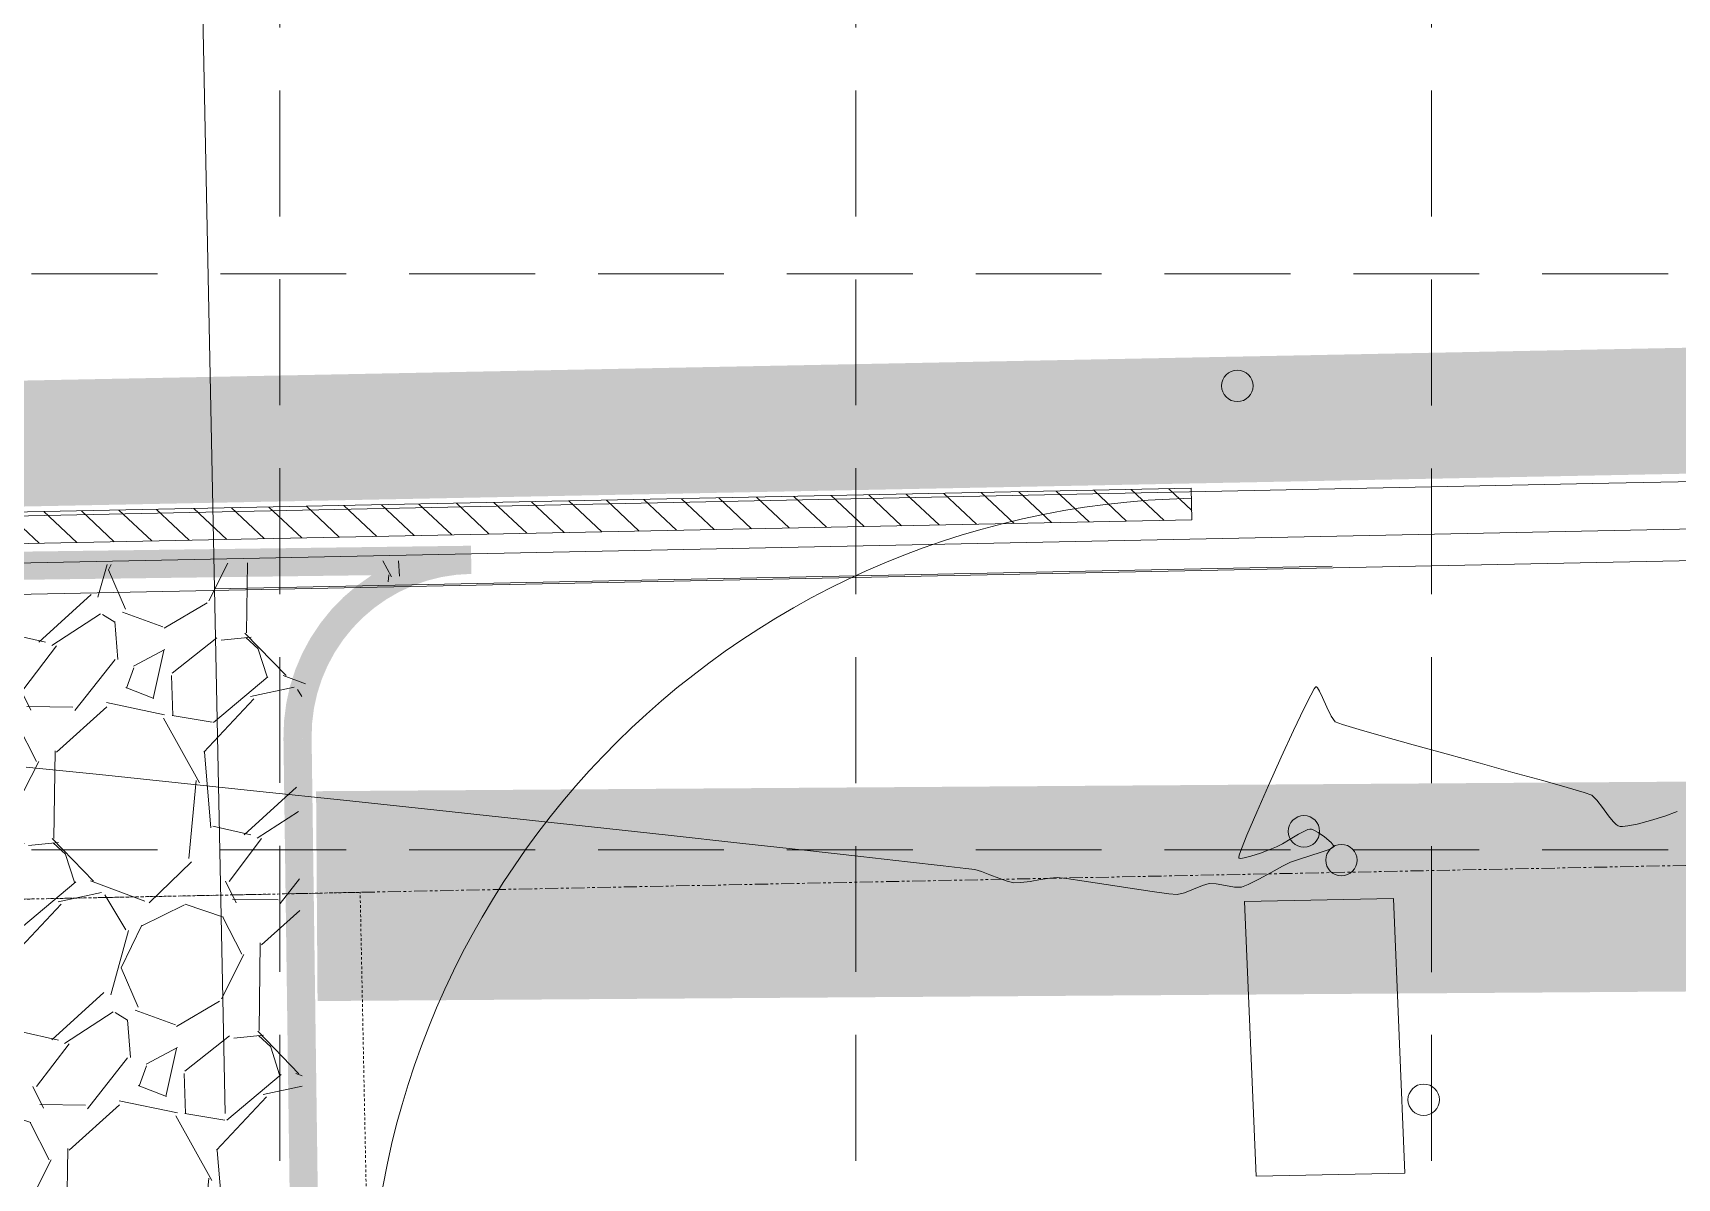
# Model space of a CAD drawing. Extents: x 2140663 to 2528301, y 336313 to 7007653.
# Drawn here: x 2527382 to 2527460.4, y 7007444.2 to 7007498.8 of the extents above; entities that cross this region are included whole.
import ezdxf

# ---------------------------------------------------------------- set-up
doc = ezdxf.new("R2010")
doc.units = 0
doc.header["$MEASUREMENT"] = 0
for name, pattern in [('HIDDEN', [0.375, 0.25, -0.125]), ('PHANTOM2', [1.25, 0.625, -0.125, 0.125, -0.125, 0.125, -0.125]), ('xdrc002pt$0$HIDDEN2', [0.1875, 0.125, -0.0625])]:
    doc.linetypes.add(name, pattern=pattern)
for name, color, linetype in [('1 EXISTING CONTOURS', 43, 'Continuous'), ('1 SILT FENCE', 200, 'Continuous'), ('CONSTRUCTION ENTRANCE', 254, 'HIDDEN'), ('GRID', 254, 'HIDDEN'), ('LIMITS OF DISTURBANCE', 1, 'HIDDEN'), ('xdrc002ar$0$C-PVMT-SAWCUT-N', 2, 'Continuous'), ('xdrc002ar$0$C-PVMT-SAWCUT-PATT-N', 7, 'Continuous'), ('xdrc002ar$0$xdrc002ar$0$C-PKNG-FACE-N', 1, 'Continuous'), ('xdrc002bs$0$C-STRM-PIPE-E', 5, 'Continuous'), ('xdrc002bs$0$C-WATR-PIPE-E', 12, 'Continuous'), ('xdrc002bs$0$v-pave-exst', 6, 'Continuous'), ('xdrc002pt$0$V-ESMT-ACCS-N', 2, 'xdrc002pt$0$HIDDEN2'), ('xdrc002pt$0$v-prop-line', 3, 'PHANTOM2')]:
    doc.layers.add(name, color=color, linetype=linetype)
doc.layers.add('xdrc002bs$0$v-watr-exst', color=6, linetype='Continuous', lineweight=0)

msp = doc.modelspace()

# ---------------------------------------------------------------- hatches: boundary and pattern name
at = {"layer": 'CONSTRUCTION ENTRANCE', "lineweight": 0}
h = msp.add_hatch(dxfattribs=at)
h.set_pattern_fill('GRAVEL', color=4, scale=13.41771213747483, angle=46.820067025844, style=0)
h.set_pattern_definition([(274.8328670258439, (2535755.32160823, 6988741.98923323), (14.60575907442651, -160.9091231494942), [1.805165320127311, -178.7116887176952]), (231.7897670258439, (2535755.4736923, 6988740.190482575), (100.3953443141131, 126.5932506455939), [3.097720365754542, -306.6742222857146]), (179.330467025844, (2535753.557603606, 6988737.756459245), (199.4436801400255, -3.155022489183131), [2.184242523435255, -216.2402781743329]), (314.093767025844, (2535752.422844884, 6988731.645171866), (-186.5045603741198, 193.4168665102504), [2.820912964358433, -279.2703298006364]), (339.653767025844, (2535754.38573317, 6988729.619186541), (-163.3198950591322, 61.25788960381504), [2.766128445701123, -273.847091820351]), (44.093767025844, (2535756.979281981, 6988728.657421488), (-193.4168665102504, -186.5045603741197), [2.820912964358433, -279.2703298006364]), (84.51426702584396, (2535759.005267303, 6988730.620309775), (-21.51827288110513, -219.0122793370093), [3.73051308786999, -369.320500509462]), (119.075367025844, (2535759.361893572, 6988734.333734491), (-150.9832217295242, 270.4860781968358), [3.521988423541493, -348.6769746900169]), (168.249667025844, (2535757.650347071, 6988737.411886534), (-200.6490630770229, 41.08660048728137), [2.830466375400297, -280.2164797720083]), (222.056467025844, (2535754.879192443, 6988737.988306063), (110.7821607532732, 98.44584011868443), [3.231414449492337, -158.3392409365638]), (269.217467025844, (2535752.479915149, 6988735.82370485), (-2.552319228480662, -218.4096170139132), [4.178919609792264, -413.7133499768134]), (185.6341670258433, (2535761.610501421, 6988741.239820029), (-122.977254306137, -13.40042767096281), [1.426316217925709, -141.2059093716913]), (218.289267025844, (2535760.191069513, 6988741.099789508), (138.9298636150644, 108.8326490136924), [2.713557849546497, -268.6428711552858]), (271.820067025844, (2535758.061214335, 6988739.418376893), (9.784310562034927, -9.181632602815903), [1.897546268193811, -17.07795666688071]), (250.0186670258439, (2535756.24438335, 6988739.83527094), (26.33951829955445, 67.28480672745151), [1.021866120965807, -101.1643836973872]), (338.6214670258439, (2535755.895198489, 6988738.87492052), (-38.53455421391525, 17.76058513279236), [1.445127850342452, -70.8114659324622]), (77.78386702584397, (2535757.240894438, 6988738.348129842), (7.976231757782472, 47.7161855784231), [2.347146966496334, -75.89088845693679]), (208.385167025844, (2535757.737551226, 6988740.642122652), (28.14755542434317, 10.38700422022133), [1.697219825981319, -40.73331607668808]), (63.20956702584396, (2535750.569853233, 6988733.200022149), (62.4634665272159, 125.3879192018091), [2.37761859076054, -235.3848442823397]), (117.166267025844, (2535751.64151491, 6988735.322435915), (70.90092836322366, -140.1351306216062), [1.994690504069145, -197.4739439537691]), (340.0186670258439, (2535755.780689717, 6988742.478448607), (-67.28480672745151, 26.33951829955445), [2.043718824219476, -100.1425309941335]), (30.43056702584394, (2535757.701390557, 6988741.780078888), (-121.1691690741973, -70.29827450389251), [2.377618590760539, -235.3848442823396]), (26.264067025844, (2535756.636123899, 6988727.507411697), (-65.47674164009656, -30.55833295526075), [2.292818650051698, -112.3481675233817]), (341.595167025844, (2535758.692243117, 6988728.522003118), (-153.5354934499215, 52.07649754670328), [1.92112118841937, -190.1912794254725]), (113.621467025844, (2535765.656813551, 6988733.394661918), (-30.55826334498828, 65.4767743703171), [2.04371882421948, -100.1425309941337]), (64.17406702584398, (2535764.837908278, 6988735.267148536), (-80.2240290934348, -163.9224862693096), [2.249224503317043, -222.6726220313409]), (116.264067025844, (2535761.157814968, 6988728.600351227), (30.55833295526072, -65.47674164009656), [1.146409325025849, -113.4945768484076]), (148.129967025844, (2535765.105915763, 6988732.807603466), (-48.31884551817854, 26.94224158635469), [0.6841691418898413, -67.73299998362491]), (212.7838670258439, (2535764.524884085, 6988733.16884188), (37.32918282470244, 20.17131602002476), [2.76612844570112, -52.55650755688198]), (232.8290670258439, (2535762.199342758, 6988731.671061859), (82.0319944722898, 107.0246964006414), [2.563453903864566, -253.7815742043644]), (350.5101670258439, (2535758.121482113, 6988737.521783165), (-28.7502527562006, 8.578934871238934), [1.935129279890894, -46.44311613509359]), (39.97726702584394, (2535760.030129398, 6988737.202732198), (175.6563934434901, 147.9698889174732), [3.378499409943308, -334.4708646227659]), (107.765467025844, (2535762.619066064, 6988739.373360189), (31.76363720677208, -103.4086422652588), [1.381433970825854, -136.7623656431237]), (136.820067025844, (2535762.197559875, 6988740.688922244), (-18.9659372958614, -0.6026777727210184), [0.8050627282484895, -12.61264940922634]), (167.0764670258439, (2535761.722180935, 6988731.750824604), (105.2166488676727, -25.13425077167035), [1.864042240986554, -184.540772237003]), (94.83286702584397, (2535759.905349952, 6988732.167718647), (-14.60575907442654, 160.9091231494942), [3.610330640254623, -176.9065233975678]), (46.82006702584399, (2535759.6011818, 6988735.765219956), (-0.6026777727210209, 18.96593729586141), [3.488605155743457, -9.929106981731373]), (12.12486702584397, (2535761.988405538, 6988738.309139915), (-160.3064818828094, -33.57153178998048), [2.121528136904696, -210.0311245410191]), (300.8746670258439, (2535764.062605083, 6988738.754753215), (29.95560263123791, -46.51082666028691), [1.953645722640611, -95.72877458651134]), (254.466067025844, (2535765.065142949, 6988737.077952746), (-76.60777616197753, -277.7181705628543), [3.180869927870449, -314.9066461499475]), (222.246167025844, (2535764.213274531, 6988734.013268892), (-129.1454486938804, -118.0144213807274), [3.365148786366548, -333.1493675720606])])
edge = h.paths.add_edge_path()
edge.add_line((2527402.900771191, 7007473.645585771), (2527352.583338258, 7007472.983098069))
edge.add_arc((2527352.693752849, 7007464.596860934), 8.386963972089557, 0.7933781036675782, 90.75432216888947, ccw=False)
edge.add_line((2527361.079912772, 7007464.712992017), (2527362.098756098, 7007387.858360577))
edge.add_line((2527362.098756098, 7007387.858360577), (2527395.668850088, 7007388.300350025))
edge.add_line((2527395.668850088, 7007388.300350025), (2527394.625025858, 7007465.143217545))
edge.add_arc((2527403.011185785, 7007465.259348631), 8.386963977049277, 90.75432218437521, 180.7933781223564, ccw=False)
at = {"layer": 'xdrc002ar$0$C-PVMT-SAWCUT-PATT-N', "lineweight": 0}
h = msp.add_hatch(dxfattribs=at)
h.set_pattern_fill('ANSI31', scale=9.999996000000001, angle=91.78437573754852, style=0)
h.set_pattern_definition([(136.7843757375485, (2531226.198608869, 6993846.107051548), (-0.8559319906829768, -0.9109770454439162), [])])
h.paths.add_polyline_path([(2527331.744375218, 7007474.910144388), (2527437.222577117, 7007477.051654077), (2527437.253025127, 7007475.551963736), (2527331.774823228, 7007473.410454045)])

# ---------------------------------------------------------------- linework, layer by layer
at = {"layer": '1 EXISTING CONTOURS', "color": 43, "lineweight": 0, "extrusion": (0.8731669266967064, -0.4874212942855788, 0), "elevation": -1208709.173460448}
msp.add_lwpolyline([(7350618.426294297, 602.0000000000007), (7350618.09592617, 602.0000000000007)], dxfattribs=at)
at = {"layer": '1 EXISTING CONTOURS', "color": 43, "lineweight": 0, "extrusion": (0.8153003154097854, -0.5790383369801214, 0), "elevation": -1996967.187552866}
msp.add_lwpolyline([(7176677.000831755, 602.0000000000007), (7176676.888840817, 602.0000000000007)], dxfattribs=at)
at = {"layer": '1 EXISTING CONTOURS', "color": 43, "lineweight": 0, "elevation": 602}
for points in [[(2527443.155996431, 7007467.593877858), (2527443.137730261, 7007467.581656761)], [(2527443.236726445, 7007467.539339088), (2527443.180983992, 7007467.588148696)], [(2527442.911854755, 7007467.201883992), (2527442.597816274, 7007466.578277004)], [(2527442.597816274, 7007466.578277004), (2527442.08779772, 7007465.508603246)], [(2527444.424192391, 7007465.799757644), (2527444.078556477, 7007465.931025887)], [(2527447.798951002, 7007464.827306229), (2527446.385709391, 7007465.22262253)], [(2527441.50192549, 7007464.238269405), (2527440.898773564, 7007462.897717082)], [(2527388.928489445, 7007463.022339254), (2527385.193727092, 7007463.410206706)], [(2527440.898773564, 7007462.897717082), (2527440.336915921, 7007461.617387882)], [(2527455.137200623, 7007462.794248681), (2527453.971010949, 7007463.124139379)], [(2527455.950020694, 7007462.553268954), (2527455.137200623, 7007462.794248681)], [(2527457.323943464, 7007461.17467069), (2527457.103667383, 7007461.447317944)], [(2527459.113758396, 7007461.224715331), (2527458.464372102, 7007461.054292752)], [(2527460.375306237, 7007461.657534783), (2527459.783162768, 7007461.435185737)], [(2527415.700749968, 7007460.144393044), (2527412.294340812, 7007460.517662221)], [(2527442.870255509, 7007460.8148606), (2527442.905017861, 7007460.81582256)], [(2527443.059143141, 7007460.766759248), (2527443.265855512, 7007460.65412718)], [(2527457.614769675, 7007460.946267852), (2527457.570978023, 7007460.96359733)], [(2527457.656436839, 7007460.938368702), (2527457.614769675, 7007460.946267852)], [(2527457.774080843, 7007460.936615638), (2527457.656436839, 7007460.938368702)], [(2527458.464372102, 7007461.054292752), (2527458.024647559, 7007460.965718824)], [(2527421.471046234, 7007459.506842267), (2527418.782774833, 7007459.804818926)], [(2527439.507444955, 7007459.570870688), (2527439.481981833, 7007459.463172051)], [(2527440.959604327, 7007459.838062505), (2527441.278661285, 7007459.964281912)], [(2527444.022514402, 7007459.979520395), (2527443.840931882, 7007459.863247542)], [(2527423.696194998, 7007459.258365461), (2527421.471046234, 7007459.506842267)], [(2527426.479647926, 7007458.941521009), (2527425.388851953, 7007459.067290909)], [(2527439.481981833, 7007459.463172051), (2527439.4848485, 7007459.442155038)], [(2527439.4848485, 7007459.442155038), (2527439.50526508, 7007459.428052238)], [(2527439.50526508, 7007459.428052238), (2527439.576551119, 7007459.417207565)], [(2527441.560244308, 7007459.040452515), (2527441.021444242, 7007458.747311383)], [(2527442.330981538, 7007459.370938749), (2527441.944595004, 7007459.233105286)], [(2527429.103967612, 7007458.26209079), (2527428.769834039, 7007458.252558311)], [(2527429.548563566, 7007458.323012121), (2527429.103967612, 7007458.26209079)], [(2527430.032574135, 7007458.404234934), (2527429.548563566, 7007458.323012121)], [(2527432.10836193, 7007458.334706025), (2527431.277496324, 7007458.455147151)], [(2527433.169312081, 7007458.171786469), (2527432.10836193, 7007458.334706025)], [(2527434.30241398, 7007457.996262815), (2527433.169312081, 7007458.171786469)], [(2527438.079496284, 7007458.221322509), (2527437.750271173, 7007458.128141952)], [(2527438.413046424, 7007458.200766755), (2527438.079496284, 7007458.221322509)], [(2527439.281112645, 7007458.052246979), (2527438.847940672, 7007458.124483744)], [(2527439.609495959, 7007458.043829962), (2527439.281112645, 7007458.052246979)], [(2527441.021444242, 7007458.747311383), (2527440.441309619, 7007458.431569104)], [(2527436.153341836, 7007457.726900529), (2527435.349734831, 7007457.838009392)], [(2527436.89303211, 7007457.784437415), (2527436.5553022, 7007457.692810558)], [(2527437.323069109, 7007457.956030733), (2527436.89303211, 7007457.784437415)]]:
    msp.add_lwpolyline(points, dxfattribs=at)
at = {"layer": '1 EXISTING CONTOURS', "color": 43, "lineweight": 0, "extrusion": (-0.2234816023971942, -0.9747081478011675, 0), "elevation": -7395072.8056753}
msp.add_lwpolyline([(897479.376263726, 602.0000000000007), (897479.3506277844, 602.0000000000007)], dxfattribs=at)
at = {"layer": '1 EXISTING CONTOURS', "color": 43, "lineweight": 0, "extrusion": (0.8443426573654532, 0.535803580571318, 0), "elevation": 5888654.337153114}
msp.add_lwpolyline([(4562490.448224911, 602), (4562490.627638929, 602)], dxfattribs=at)
at = {"layer": '1 EXISTING CONTOURS', "color": 43, "lineweight": 0, "extrusion": (0.9021736197029784, 0.4313731098620147, 0), "elevation": 5303025.699552309}
msp.add_lwpolyline([(5231680.78880078, 602), (5231681.127754586, 602)], dxfattribs=at)
at = {"layer": '1 EXISTING CONTOURS', "color": 43, "lineweight": 0, "extrusion": (0.9163158293921484, 0.4004563656696934, 0), "elevation": 5122121.267998811}
msp.add_lwpolyline([(5408921.680847941, 602), (5408922.181168226, 602)], dxfattribs=at)
at = {"layer": '1 EXISTING CONTOURS', "color": 43, "lineweight": 0, "extrusion": (0.9008585864770473, 0.4341126664479818, 0), "elevation": 5318899.36146953}
msp.add_lwpolyline([(5215540.689872682, 602.0000000000003), (5215541.162352359, 602.0000000000003)], dxfattribs=at)
at = {"layer": '1 EXISTING CONTOURS', "color": 43, "lineweight": 0, "extrusion": (0.8089118124193047, 0.5879299956019557, 0), "elevation": 6164378.784382463}
msp.add_lwpolyline([(4182461.780742781, 602), (4182462.110744565, 602)], dxfattribs=at)
at = {"layer": '1 EXISTING CONTOURS', "color": 43, "lineweight": 0, "extrusion": (0.9080778514377504, -0.418801403684609, 0), "elevation": -639622.2105538268}
msp.add_lwpolyline([(7421820.517177822, 602), (7421819.118251683, 602)], dxfattribs=at)
at = {"layer": '1 EXISTING CONTOURS', "color": 43, "lineweight": 0, "extrusion": (-0.2914034225372934, -0.956600253676295, 0), "elevation": -7439849.517158588}
msp.add_lwpolyline([(375755.2992201084, 602.0000000000007), (375754.4599727693, 602.0000000000007)], dxfattribs=at)
at = {"layer": '1 EXISTING CONTOURS', "color": 43, "lineweight": 0, "extrusion": (-0.275887047051489, -0.9611900630308292, 0), "elevation": -7432795.658953214}
msp.add_lwpolyline([(496087.463201717, 602), (496086.2577244369, 602)], dxfattribs=at)
at = {"layer": '1 EXISTING CONTOURS', "color": 43, "lineweight": 0, "extrusion": (-0.2663017432408298, -0.9638897144107801, 0), "elevation": -7427487.025946639}
msp.add_lwpolyline([(570082.4630641157, 602), (570080.8379085865, 602)], dxfattribs=at)
at = {"layer": '1 EXISTING CONTOURS', "color": 43, "lineweight": 0, "extrusion": (-0.2651107312459791, -0.9642179733743934, 0), "elevation": -7426777.06643575}
msp.add_lwpolyline([(579259.7735587237, 602.0000000000007), (579258.0951207618, 602.0000000000007)], dxfattribs=at)
at = {"layer": '1 EXISTING CONTOURS', "color": 43, "lineweight": 0, "extrusion": (-0.10173075692413, -0.994811968713507, 0), "elevation": -7228221.279592292}
msp.add_lwpolyline([(1801398.483430543, 602), (1801394.960962608, 602)], dxfattribs=at)
at = {"layer": '1 EXISTING CONTOURS', "color": 43, "lineweight": 0, "extrusion": (-0.2653964991083289, -0.9641393562452696, 0), "elevation": -7426948.424002429}
msp.add_lwpolyline([(577060.1919516623, 602), (577058.564625019, 602)], dxfattribs=at)
at = {"layer": '1 EXISTING CONTOURS', "color": 43, "lineweight": 0, "extrusion": (-0.2673732342886878, -0.9635930435541793, 0), "elevation": -7428116.262128126}
msp.add_lwpolyline([(561828.9847096794, 602), (561827.5128855035, 602)], dxfattribs=at)
at = {"layer": '1 EXISTING CONTOURS', "color": 43, "lineweight": 0, "extrusion": (-0.1045302416850103, -0.9945217084474696, 0), "elevation": -7233262.67238633}
msp.add_lwpolyline([(1781055.269171706, 602.0000000000007), (1781051.351748648, 602.0000000000007)], dxfattribs=at)
at = {"layer": '1 EXISTING CONTOURS', "color": 43, "lineweight": 0, "extrusion": (-0.1055333634687605, -0.9944157627446232, 0), "elevation": -7235055.544632942}
msp.add_lwpolyline([(1773762.17455364, 602.0000000000007), (1773758.164366785, 602.0000000000007)], dxfattribs=at)
at = {"layer": '1 EXISTING CONTOURS', "color": 43, "lineweight": 0, "extrusion": (-0.1063750860353209, -0.9943260738163201, 0), "elevation": -7236554.419790542}
msp.add_lwpolyline([(1767641.189121131, 602), (1767637.155982811, 602)], dxfattribs=at)
at = {"layer": '1 EXISTING CONTOURS', "color": 43, "lineweight": 0, "extrusion": (-0.3337430535667532, -0.9426640834337222, 0), "elevation": -7449204.131488778}
msp.add_lwpolyline([(43850.37617612397, 602.0000000000007), (43849.99626270775, 602.0000000000007)], dxfattribs=at)
at = {"layer": '1 EXISTING CONTOURS', "color": 43, "lineweight": 0, "extrusion": (-0.6948324157245466, -0.7191716860794721, 0), "elevation": -6795727.140618025}
msp.add_lwpolyline([(-3051336.699845552, 602), (-3051337.031261499, 602)], dxfattribs=at)
at = {"layer": '1 EXISTING CONTOURS', "color": 43, "lineweight": 0, "extrusion": (0.7953461757256455, 0.6061554757309306, 0), "elevation": 6257814.479770929}
msp.add_lwpolyline([(4041326.183839598, 602.0000000000007), (4041326.633956502, 602.0000000000007)], dxfattribs=at)
at = {"layer": '1 EXISTING CONTOURS', "color": 43, "lineweight": 0, "extrusion": (-0.1071024582011579, -0.9942479889078324, 0), "elevation": -7237845.603790435}
msp.add_lwpolyline([(1762350.790897452, 602), (1762346.804621356, 602)], dxfattribs=at)
at = {"layer": '1 EXISTING CONTOURS', "color": 43, "lineweight": 0, "extrusion": (-0.1077507193445949, -0.9941779430668952, 0), "elevation": -7238993.178584889}
msp.add_lwpolyline([(1757634.961406326, 602.0000000000003), (1757631.09180708, 602.0000000000003)], dxfattribs=at)
at = {"layer": '1 EXISTING CONTOURS', "color": 43, "lineweight": 0, "extrusion": (0.9206706182114993, -0.3903403806449648, 0), "elevation": -408355.1776051056}
msp.add_lwpolyline([(7438126.042543053, 602.0000000000003), (7438124.858987877, 602.0000000000003)], dxfattribs=at)
at = {"layer": '1 EXISTING CONTOURS', "color": 43, "lineweight": 0, "extrusion": (0.8086833096876747, 0.588244255928257, 0), "elevation": 6166011.320710859}
msp.add_lwpolyline([(4180054.992388452, 602.0000000000007), (4180055.475742372, 602.0000000000007)], dxfattribs=at)
at = {"layer": '1 EXISTING CONTOURS', "color": 43, "lineweight": 0, "extrusion": (-0.6976239352973539, -0.7164641267364567, 0), "elevation": -6783809.275775619}
msp.add_lwpolyline([(-3077739.922709479, 602), (-3077740.136654369, 602)], dxfattribs=at)
at = {"layer": '1 EXISTING CONTOURS', "color": 43, "lineweight": 0, "extrusion": (0.2999383617421595, -0.9539585835639982, 0), "elevation": -5926745.838358096}
msp.add_lwpolyline([(4512898.457601896, 602.0000000000003), (4512897.755889701, 602.0000000000003)], dxfattribs=at)
at = {"layer": '1 EXISTING CONTOURS', "color": 43, "lineweight": 0, "extrusion": (-0.1083492353015301, -0.9941128925879464, 0), "elevation": -7240050.034292535}
msp.add_lwpolyline([(1753280.158195118, 602.0000000000007), (1753276.475087998, 602.0000000000007)], dxfattribs=at)
at = {"layer": '1 EXISTING CONTOURS', "color": 43, "lineweight": 0, "extrusion": (0.9286715603157728, -0.3709031316404164, 0), "elevation": -251927.522326882}
msp.add_lwpolyline([(7445064.666775203, 602), (7445063.970300529, 602)], dxfattribs=at)
at = {"layer": '1 EXISTING CONTOURS', "color": 43, "lineweight": 0, "extrusion": (-0.5136863458655723, 0.8579780522083742, 0), "elevation": 4713934.755855845}
msp.add_lwpolyline([(-5768126.404912967, 602), (-5768126.859009428, 602)], dxfattribs=at)
at = {"layer": '1 EXISTING CONTOURS', "color": 43, "lineweight": 0, "extrusion": (0.4750516477555898, -0.8799579148826943, 0), "elevation": -4965604.748185555}
msp.add_lwpolyline([(5552948.570704464, 602), (5552948.890817507, 602)], dxfattribs=at)
at = {"layer": '1 EXISTING CONTOURS', "color": 43, "lineweight": 0, "extrusion": (0.3892710132472064, -0.9211232698425837, 0), "elevation": -5470874.986868362}
msp.add_lwpolyline([(5055887.536060551, 602), (5055887.72295163, 602)], dxfattribs=at)
at = {"layer": '1 EXISTING CONTOURS', "color": 43, "lineweight": 0, "extrusion": (0.2339762550734977, -0.9722423113924746, 0), "elevation": -6221588.28193767}
msp.add_lwpolyline([(4096866.24618022, 602), (4096866.337125011, 602)], dxfattribs=at)
at = {"layer": '1 EXISTING CONTOURS', "color": 43, "lineweight": 0, "extrusion": (-0.1768091739006763, -0.9842451503688299, 0), "elevation": -7343934.416490292}
msp.add_lwpolyline([(1248640.064110991, 602), (1248640.108443807, 602)], dxfattribs=at)
at = {"layer": '1 EXISTING CONTOURS', "color": 43, "lineweight": 0, "extrusion": (-0.3495675011208683, -0.9369111815749195, 0), "elevation": -7448880.301234249}
msp.add_lwpolyline([(-81591.0044644773, 602), (-81590.88653342519, 602)], dxfattribs=at)
at = {"layer": '1 EXISTING CONTOURS', "color": 43, "lineweight": 0, "extrusion": (-0.565033709115661, -0.825067819977848, 0), "elevation": -7209720.928566996}
msp.add_lwpolyline([(-1874139.379406436, 602), (-1874139.010609676, 602)], dxfattribs=at)
at = {"layer": '1 EXISTING CONTOURS', "color": 43, "lineweight": 0, "extrusion": (-0.6479480931759967, -0.7616844940981732, 0), "elevation": -6975126.206410673}
msp.add_lwpolyline([(-2615356.056744291, 602), (-2615355.63144236, 602)], dxfattribs=at)
at = {"layer": '1 EXISTING CONTOURS', "color": 43, "lineweight": 0, "extrusion": (0.5504998097837434, 0.8348352888013674, 0), "elevation": 7241440.609368971}
msp.add_lwpolyline([(1747595.156326697, 602), (1747595.26862516, 602)], dxfattribs=at)
at = {"layer": '1 EXISTING CONTOURS', "color": 43, "lineweight": 0, "extrusion": (0.1153738194873757, -0.9933221440081231, 0), "elevation": -6669063.664623449}
msp.add_lwpolyline([(3319057.560457124, 602), (3319057.30820591, 602)], dxfattribs=at)
at = {"layer": '1 EXISTING CONTOURS', "color": 43, "lineweight": 0, "extrusion": (-0.1095161779136929, -0.993985013355421, 0), "elevation": -7242103.272757294}
msp.add_lwpolyline([(1744786.177843583, 602), (1744783.077168198, 602)], dxfattribs=at)
at = {"layer": '1 EXISTING CONTOURS', "color": 43, "lineweight": 0, "extrusion": (0.943252370985553, -0.3320767450908491, 0), "elevation": 56998.94226955622}
msp.add_lwpolyline([(7449107.068565532, 602.0000000000007), (7449106.739855523, 602.0000000000007)], dxfattribs=at)
at = {"layer": '1 EXISTING CONTOURS', "color": 43, "lineweight": 0, "extrusion": (-0.3169934544402996, 0.9484277251546401, 0), "elevation": 5844886.936019002}
msp.add_lwpolyline([(-4618413.028430546, 602), (-4618413.512252249, 602)], dxfattribs=at)
at = {"layer": '1 EXISTING CONTOURS', "color": 43, "lineweight": 0, "extrusion": (-0.3504386338888367, 0.9365856948929585, 0), "elevation": 5677373.684747838}
msp.add_lwpolyline([(-4822849.231391389, 602), (-4822849.700133458, 602)], dxfattribs=at)
at = {"layer": '1 EXISTING CONTOURS', "color": 43, "lineweight": 0, "extrusion": (0.4582274554436774, -0.888834967290111, 0), "elevation": -5070332.462235001}
msp.add_lwpolyline([(5457488.734802924, 602.0000000000007), (5457489.059395753, 602.0000000000007)], dxfattribs=at)
at = {"layer": '1 EXISTING CONTOURS', "color": 43, "lineweight": 0, "extrusion": (0.5140597968888027, -0.857754350162471, 0), "elevation": -4711423.29686416}
msp.add_lwpolyline([(5770177.521427225, 602), (5770177.954212986, 602)], dxfattribs=at)
at = {"layer": '1 EXISTING CONTOURS', "color": 43, "lineweight": 0, "extrusion": (0.2990980454262011, -0.9542223845740709, 0), "elevation": -5930721.528522791}
msp.add_lwpolyline([(4507660.580418611, 602), (4507660.006984955, 602)], dxfattribs=at)
at = {"layer": '1 EXISTING CONTOURS', "color": 43, "lineweight": 0, "extrusion": (-0.3389945305902126, 0.940788344012574, 0), "elevation": 5735746.922029407}
msp.add_lwpolyline([(-4753280.27266644, 602), (-4753279.815408912, 602)], dxfattribs=at)
at = {"layer": '1 EXISTING CONTOURS', "color": 43, "lineweight": 0, "extrusion": (0.8293697686236431, 0.5587000867130456, 0), "elevation": 6011254.162358221}
msp.add_lwpolyline([(4399692.497187179, 602), (4399692.267313102, 602)], dxfattribs=at)
at = {"layer": '1 EXISTING CONTOURS', "color": 43, "lineweight": 0, "extrusion": (-0.1121719577067213, -0.9936888103950058, 0), "elevation": -7246739.918293198}
msp.add_lwpolyline([(1725433.925882696, 602.0000000000007), (1725432.222475213, 602.0000000000007)], dxfattribs=at)
at = {"layer": '1 EXISTING CONTOURS', "color": 43, "lineweight": 0, "extrusion": (-0.1243074615511098, -0.992243747777087, 0), "elevation": -7267285.292470956}
msp.add_lwpolyline([(1636744.112298317, 602), (1636743.689452804, 602)], dxfattribs=at)
at = {"layer": '1 EXISTING CONTOURS', "color": 43, "lineweight": 0, "extrusion": (0.2945136211083874, 0.9556472816796088, 0), "elevation": 7441020.686888661}
msp.add_lwpolyline([(-351536.8856587487, 602.0000000000007), (-351536.5537223124, 602.0000000000007)], dxfattribs=at)
at = {"layer": '1 EXISTING CONTOURS', "color": 43, "lineweight": 0, "extrusion": (-0.3568340976694145, -0.934167772266018, 0), "elevation": -7448014.378418861}
msp.add_lwpolyline([(-139458.7513187341, 602.0000000000007), (-139459.182377921, 602.0000000000007)], dxfattribs=at)
at = {"layer": '1 EXISTING CONTOURS', "color": 43, "lineweight": 0, "extrusion": (0.1233555357983237, -0.9923625405001484, 0), "elevation": -6642166.566548439}
msp.add_lwpolyline([(3372545.270141535, 602.0000000000007), (3372545.442506334, 602.0000000000007)], dxfattribs=at)
at = {"layer": '1 EXISTING CONTOURS', "color": 43, "lineweight": 0, "extrusion": (0.252466223859094, -0.9676057078223185, 0), "elevation": -6142364.580888852}
msp.add_lwpolyline([(4214711.949230483, 602.0000000000007), (4214712.273864577, 602.0000000000007)], dxfattribs=at)
at = {"layer": '1 EXISTING CONTOURS', "color": 43, "lineweight": 0, "extrusion": (0.4481017478079359, -0.89398256337105, 0), "elevation": -5131995.215073491}
msp.add_lwpolyline([(5399543.758447889, 602.0000000000003), (5399543.328517027, 602.0000000000003)], dxfattribs=at)
at = {"layer": '1 EXISTING CONTOURS', "color": 43, "lineweight": 0, "extrusion": (0.297222048137029, -0.9548083860656177, 0), "elevation": -5939569.386223858}
msp.add_lwpolyline([(4495995.117177919, 602), (4495994.559385837, 602)], dxfattribs=at)
at = {"layer": '1 EXISTING CONTOURS', "color": 43, "lineweight": 0, "extrusion": (-0.3641578500551619, -0.931337243023816, 0), "elevation": -7446689.815887489}
msp.add_lwpolyline([(-197933.1380936648, 602.0000000000003), (-197933.6010157219, 602.0000000000003)], dxfattribs=at)
at = {"layer": '1 EXISTING CONTOURS', "color": 43, "lineweight": 0, "extrusion": (-0.332722930393078, -0.9430246293658736, 0), "elevation": -7449139.192577155}
msp.add_lwpolyline([(51885.21088549728, 602.0000000000007), (51884.78398359055, 602.0000000000007)], dxfattribs=at)
at = {"layer": '1 EXISTING CONTOURS', "color": 43, "lineweight": 0, "extrusion": (0.227922562193767, 0.9736792622024094, 0), "elevation": 7399074.822247976}
msp.add_lwpolyline([(-863747.1404922034, 602.0000000000003), (-863746.8149137616, 602.0000000000003)], dxfattribs=at)
at = {"layer": '1 EXISTING CONTOURS', "color": 43, "lineweight": 0, "extrusion": (0.1538501057345706, -0.9880941984271853, 0), "elevation": -6535183.617196104}
msp.add_lwpolyline([(3575437.626367518, 602.0000000000007), (3575437.168539286, 602.0000000000007)], dxfattribs=at)
at = {"layer": '1 EXISTING CONTOURS', "color": 43, "lineweight": 0, "extrusion": (0.08141016370973511, -0.9966806836920008, 0), "elevation": -6778439.973934368}
msp.add_lwpolyline([(3089519.836198851, 602), (3089519.485337728, 602)], dxfattribs=at)
at = {"layer": '1 EXISTING CONTOURS', "color": 43, "lineweight": 0, "extrusion": (-0.1079542029878116, -0.994155868089741, 0), "elevation": -7239352.772748195}
msp.add_lwpolyline([(1756176.04322091, 602), (1756175.597769368, 602)], dxfattribs=at)
at = {"layer": '1 EXISTING CONTOURS', "color": 43, "lineweight": 0, "extrusion": (-0.3736925187255195, 0.9275526407965088, 0), "elevation": 5555301.713208232}
msp.add_lwpolyline([(-4962966.237481793, 602), (-4962965.776912717, 602)], dxfattribs=at)
at = {"layer": '1 EXISTING CONTOURS', "color": 43, "lineweight": 0, "extrusion": (-0.1727682229195354, -0.984962507484029, 0), "elevation": -7338744.643677349}
msp.add_lwpolyline([(1278766.417830073, 602.0000000000007), (1278765.976296264, 602.0000000000007)], dxfattribs=at)
at = {"layer": '1 EXISTING CONTOURS', "color": 43, "lineweight": 0, "extrusion": (0.3661747740888323, -0.9305460949469365, 0), "elevation": -5595278.090160122}
msp.add_lwpolyline([(4917853.772568665, 602.0000000000003), (4917853.424967083, 602.0000000000003)], dxfattribs=at)
at = {"layer": '1 EXISTING CONTOURS', "color": 43, "lineweight": 0, "extrusion": (0.4559862422417303, -0.8899868239958759, 0), "elevation": -5084067.604472756}
msp.add_lwpolyline([(5444693.329076208, 602.0000000000007), (5444692.757883072, 602.0000000000007)], dxfattribs=at)
at = {"layer": '1 EXISTING CONTOURS', "color": 43, "lineweight": 0, "extrusion": (-0.1494070800185171, -0.9887757705568743, 0), "elevation": -7306421.258962007}
msp.add_lwpolyline([(1452103.021536887, 602), (1452101.962327223, 602)], dxfattribs=at)
at = {"layer": '1 EXISTING CONTOURS', "color": 43, "lineweight": 0, "extrusion": (-0.0845059209840066, -0.9964229771129552, 0), "elevation": -7195975.210097836}
msp.add_lwpolyline([(1926224.190810912, 602), (1926223.787407566, 602)], dxfattribs=at)
at = {"layer": '1 SILT FENCE', "color": 200, "linetype": 'Continuous', "lineweight": 0, "const_width": 10}
msp.add_lwpolyline([(2527395.543867936, 7007457.618971909), (2527661.494530885, 7007459.479046433)], dxfattribs=at)
at = {"layer": 'CONSTRUCTION ENTRANCE', "color": 4, "lineweight": 0, "const_width": 1.341771213747483}
msp.add_lwpolyline([(2527402.900771191, 7007473.645585771), (2527352.583338258, 7007472.983098069, -0.4140139244211871), (2527361.079912772, 7007464.712992017), (2527362.098756098, 7007387.858360577), (2527395.668850088, 7007388.300350025), (2527394.625025858, 7007465.143217545, -0.4144132285109485)], format="xyb", close=True, dxfattribs=at)
at = {"layer": 'GRID', "color": 253, "linetype": 'HIDDEN', "lineweight": 0, "ltscale": 24}
for p, q in [((2527393.70391521, 7006032.011927022), (2527393.789998551, 7007623.565466588)), ((2527421.368363672, 7006032.007577593), (2527421.22060479, 7007623.464267181)), ((2527448.923389785, 7006032.003245368), (2527448.642908241, 7007623.487741725)), ((2527228.947377252, 7007487.275630045), (2528272.331315909, 7007487.275630045)), ((2527228.947377252, 7007459.818157976), (2528272.331315909, 7007459.818157976))]:
    msp.add_line(p, q, dxfattribs=at)
at = {"layer": 'LIMITS OF DISTURBANCE', "ltscale": 70, "const_width": 6}
msp.add_lwpolyline([(2527323.279507909, 7007478.034385583), (2527323.279507909, 7007463.102355542), (2527345.362386929, 7006446.874516389, 0.3527120601780434), (2527681.725039883, 7006131.321992346), (2528205.897920626, 7006144.525554366), (2528183.386823632, 7007495.015237641)], format="xyb", close=True, dxfattribs=at)
at = {"layer": 'xdrc002ar$0$C-PVMT-SAWCUT-N', "color": 7, "lineweight": 0}
msp.add_lwpolyline([(2527331.744375218, 7007474.910144388), (2527437.222577117, 7007477.051654077), (2527437.253025127, 7007475.551963736), (2527331.774823228, 7007473.410454045)], close=True, dxfattribs=at)
at = {"layer": 'xdrc002ar$0$xdrc002ar$0$C-PKNG-FACE-N', "color": 7, "lineweight": 0}
msp.add_arc((2527438.044192793, 7007436.583686564), 39.99998400038485, 91.1822186689511, 181.1631084898884, dxfattribs=at)
at = {"layer": 'xdrc002bs$0$C-STRM-PIPE-E', "color": 5, "lineweight": 0}
for p, q in [((2527354.868313551, 7007472.957860736), (2527586.568518523, 7007477.66203871)), ((2527355.519953902, 7007471.47078178), (2527586.598966545, 7007476.162347769))]:
    msp.add_line(p, q, dxfattribs=at)
at = {"layer": 'xdrc002bs$0$C-WATR-PIPE-E', "color": 7, "lineweight": 0}
for p, q in [((2527391.178109435, 7007447.261010465), (2527389.302368753, 7007539.648990445)), ((2527443.940988114, 7007473.337400114), (2527390.670642391, 7007472.255859478))]:
    msp.add_line(p, q, dxfattribs=at)
at = {"layer": 'xdrc002bs$0$v-pave-exst', "color": 7, "lineweight": 0}
msp.add_lwpolyline([(2527661.907952487, 7007455.796298092, 0.3313427926009946), (2527630.467704535, 7007480.68569177), (2527606.798120412, 7007480.250347688), (2527603.757752875, 7007479.745863429), (2527602.165658521, 7007479.252640828), (2527599.950462448, 7007478.723752975), (2527597.429241329, 7007478.522443344), (2527586.508153763, 7007478.278237397), (2527583.075748519, 7007478.519942976), (2527581.192221266, 7007479.018886419), (2527579.369442957, 7007479.513829274), (2527576.441932031, 7007479.713808711), (2527517.506526839, 7007478.450732788), (2527457.125498852, 7007477.29414254), (2527298.018688595, 7007474.010729227)], format="xyb", dxfattribs=at)
at = {"layer": 'xdrc002bs$0$v-watr-exst', "color": 7, "lineweight": 0}
for p, q in [((2527440.307373252, 7007444.271251625), (2527439.76020271, 7007457.360038273)), ((2527447.397496907, 7007444.415052792), (2527446.850326364, 7007457.50383944))]:
    msp.add_line(p, q, dxfattribs=at)
for points in [[(2527439.76020271, 7007457.360038273), (2527446.850326364, 7007457.50383944)], [(2527440.307373252, 7007444.271251625), (2527447.397496907, 7007444.415052792)]]:
    msp.add_lwpolyline(points, dxfattribs=at)
for centre in [(2527439.413321649, 7007481.935115683), (2527442.587848934, 7007460.703730459), (2527444.376002148, 7007459.333638784), (2527448.298849585, 7007447.913807804)]:
    msp.add_circle(centre, 0.75, dxfattribs=at)
at = {"layer": 'xdrc002pt$0$V-ESMT-ACCS-N', "color": 7, "lineweight": 0}
for p, q in [((2527397.609681751, 7007457.800753982), (2527357.614143134, 7007456.988729962)), ((2527399.336495938, 7007372.710168269), (2527397.609681751, 7007457.800753982))]:
    msp.add_line(p, q, dxfattribs=at)
at = {"layer": 'xdrc002pt$0$v-prop-line', "color": 7, "lineweight": 0}
msp.add_line((2527332.689760574, 7007456.482693586), (2528169.444881075, 7007473.471219813), dxfattribs=at)

doc.saveas('drawing.dxf')
